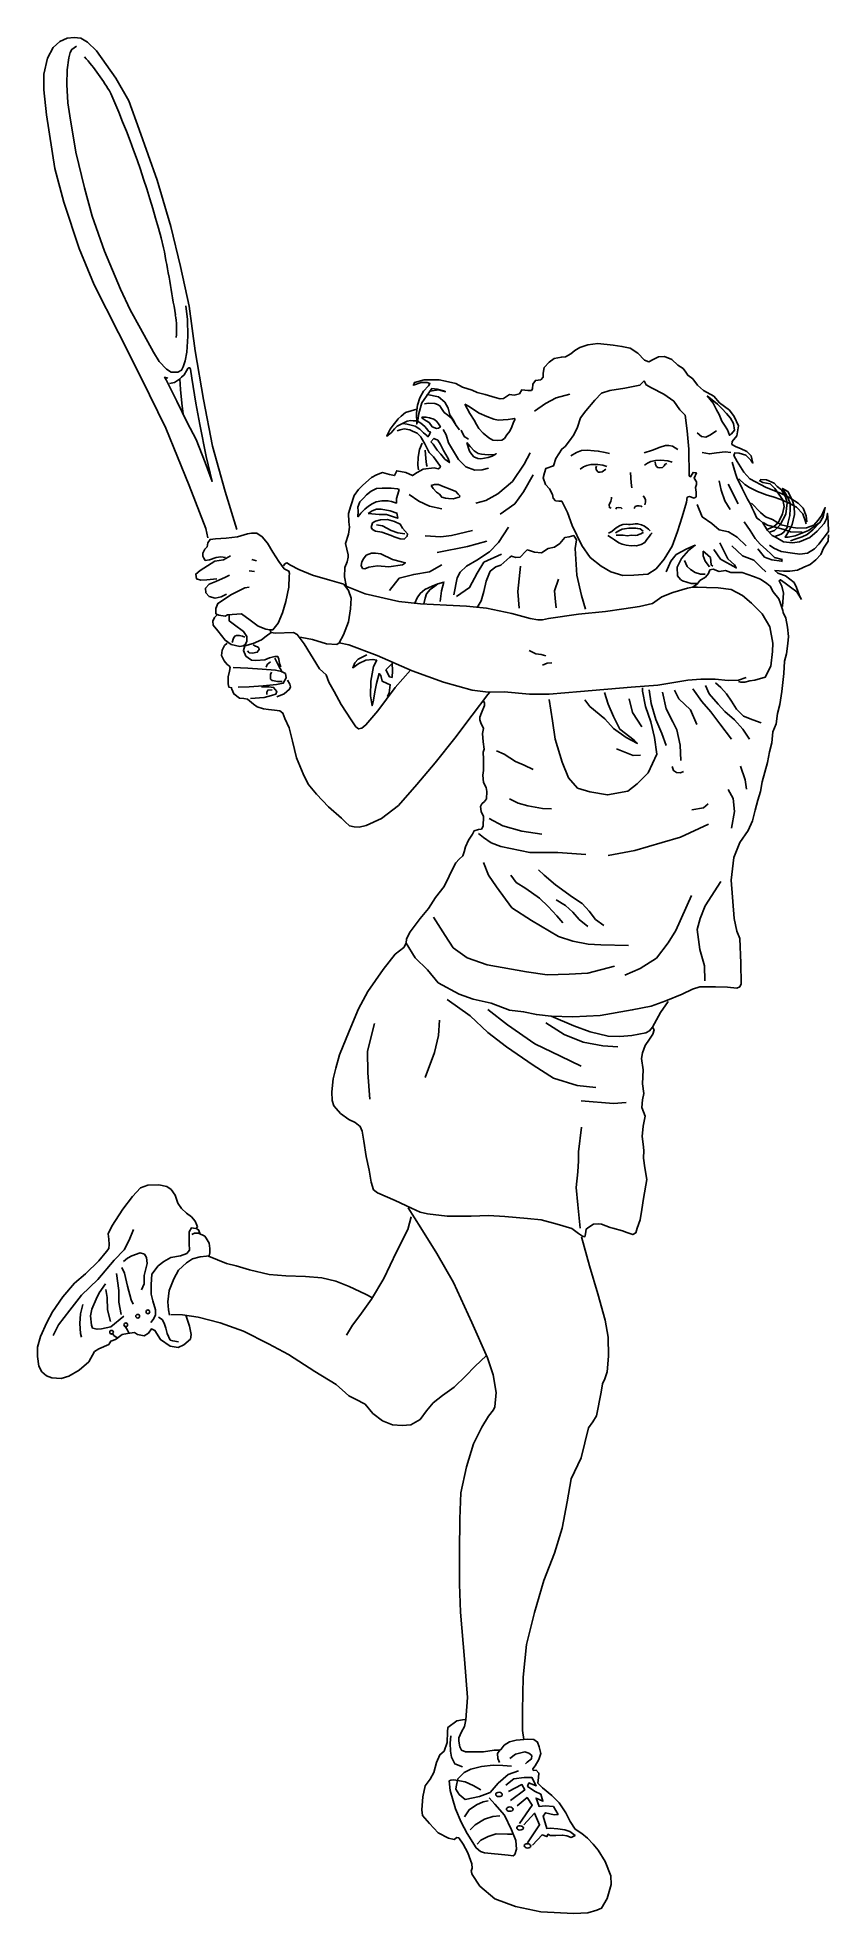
# Model space of a CAD drawing. Header units: millimetres. Extents: x -574 to 272, y 0 to 2006.
import ezdxf

# ---------------------------------------------------------------- set-up
doc = ezdxf.new("R2010")
doc.units = ezdxf.units.MM
doc.layers.add('ceco.net 120', color=7, linetype='Continuous')

msp = doc.modelspace()

# ---------------------------------------------------------------- linework, layer by layer
for p, q in [((-133.6, 142), (-131.9, 142.6)), ((-128.4, 143.1), (-122.4, 142)), ((-126, 135.5), (-126.5, 133.1))]:
    msp.add_line(p, q)
at = {"layer": 'ceco.net 120'}
for points in [[(-534.8, 2006.3), (-542, 2005.7), (-549.9, 2001.9), (-557.2, 1995.5), (-563.1, 1984.3), (-567.2, 1967.1), (-567.2, 1950.4), (-564.3, 1923.7), (-555.5, 1866.3), (-545.8, 1830.2), (-529.4, 1780.6), (-513.2, 1741.9), (-487.1, 1690.3), (-462.8, 1641.6), (-436.7, 1588.5), (-411.8, 1527.3), (-393.9, 1481.3), (-391.6, 1471.3)], [(-360.8, 1480.1), (-373.1, 1520.8), (-386.6, 1569.2), (-396.3, 1619.3), (-405.1, 1671.1), (-411.8, 1719.1), (-420.9, 1761.3), (-431.2, 1804.3), (-445.8, 1853.7), (-465.2, 1907.9), (-476.3, 1938.6), (-490.1, 1962.7), (-510.9, 1992.1), (-520.3, 2001.3), (-527.4, 2005.7), (-534.8, 2006.3)], [(-532.1, 1996.9), (-537.2, 1993.6), (-539.1, 1990.4), (-540.3, 1984.7), (-542.2, 1971.8), (-542.7, 1956), (-541.4, 1936.4), (-539.5, 1922.4), (-532.8, 1883.8), (-523.7, 1845.5), (-515.3, 1815.3), (-502.4, 1777.7), (-485.1, 1737.1), (-474.8, 1714.9), (-463.6, 1695.2), (-449.7, 1669.8), (-443.6, 1659.7), (-436, 1651.6), (-430.9, 1648.5), (-426.3, 1648.2), (-423.7, 1648.5), (-419.7, 1650.4), (-418, 1654.2), (-415.9, 1660.5), (-414.1, 1669.6), (-413, 1686.9), (-413.6, 1704.6), (-415.3, 1719.2)], [(138.5, 1628.8), (132.3, 1634.3), (127.2, 1641.1), (121.7, 1645), (119.7, 1648.5), (116.8, 1652.3), (111.2, 1655.8), (104.8, 1661.9), (96.8, 1665.3), (90.3, 1664.6), (84.8, 1661.9), (80.2, 1659.4), (75.6, 1661.1), (68.4, 1668.8), (60.3, 1674.1), (51.3, 1675.9), (41.9, 1677.2), (25.4, 1678.9), (15, 1677.5), (6.3, 1674.9), (1.1, 1671.6), (-3.5, 1668), (-8.9, 1664.9), (-13.4, 1664.5), (-21.2, 1663.1), (-26.5, 1659.1), (-31.8, 1653.5), (-33.1, 1647.3), (-32.9, 1643.1), (-35.6, 1640.1), (-41.2, 1639.5), (-43.9, 1635.5), (-44.4, 1630.5), (-45.5, 1628.8), (-49.2, 1628.8), (-55.9, 1629.4), (-58.3, 1625.1), (-63.9, 1623.8), (-69, 1624.4), (-75.4, 1620.1), (-78.8, 1619.8), (-84.3, 1621.4), (-95, 1624.5), (-103.4, 1626.8), (-108.9, 1629.3), (-119.1, 1632.5), (-126.3, 1636.2), (-137.5, 1638.9), (-144.2, 1640), (-153, 1640.3), (-160.3, 1640.2), (-170.6, 1637.5), (-171.7, 1634.4), (-163.5, 1637.2), (-157, 1637.2), (-154.1, 1636.2), (-155.7, 1633.6), (-161.1, 1628), (-164.8, 1621), (-167.5, 1613), (-168.3, 1605), (-168.2, 1592.9), (-166.9, 1597.2), (-165.9, 1604.1), (-162.9, 1615.7), (-157.8, 1622.6), (-152.2, 1630.8), (-146.3, 1630.1), (-138.3, 1628), (-137.6, 1627.4), (-144.8, 1629.6), (-153.9, 1628.2), (-157.1, 1624.4), (-145, 1622.1), (-138.3, 1616.4), (-134.6, 1609.7), (-132.7, 1602.8), (-129.3, 1597.5)], [(-432.6, 1636.3), (-427.5, 1637.3), (-422.9, 1640), (-419.8, 1642.9), (-417, 1645.4), (-414.6, 1649.7), (-413.1, 1652.3), (-412, 1653.1), (-410.9, 1653), (-410.4, 1651.5), (-408.9, 1641.9), (-404.7, 1615.1), (-400.4, 1592.4), (-393.3, 1558.1), (-387.1, 1531.5), (-394.6, 1551.9), (-404, 1576.5), (-413.7, 1594.6), (-424.8, 1617.4), (-436.1, 1640.1), (-438, 1642.9), (-434.4, 1642)], [(-421.7, 1641.1), (-421.1, 1629.7), (-419.5, 1615.4), (-418.1, 1603.6)], [(75.1, 1639), (70.6, 1634.3), (54.6, 1631.3), (38.5, 1628.8), (29.5, 1625.8), (22.3, 1618.3), (12.7, 1607.2), (7, 1599.5), (3.7, 1589.5), (0, 1581.2), (-4.8, 1575), (-9.3, 1568.9), (-13.1, 1566.2), (-19.3, 1556.2), (-21.8, 1548.2), (-30.1, 1545.4), (-31.6, 1540.7), (-32.8, 1535.4), (-30.3, 1528.4), (-26, 1523.6)], [(75.1, 1639), (77.1, 1634.8), (82.9, 1631.5), (96.1, 1625), (106.7, 1617.5), (113.4, 1608.2), (118.9, 1602.5)], [(249, 1488.3), (248.5, 1494.7), (245.1, 1502.9), (239.9, 1508.1), (230.8, 1514.1), (221, 1519), (205.5, 1525.1), (188.2, 1534.2), (181.9, 1541.5), (174.5, 1552.9), (171.2, 1559.4), (172, 1562), (176.9, 1561.7), (183.8, 1559.7), (189.2, 1554.2), (191.4, 1551.1), (189.7, 1558.8), (185.1, 1563.7), (178.2, 1566.9), (173.5, 1568.4), (168.9, 1571.1), (169.4, 1574.4), (174.1, 1580.3), (175.9, 1591.1), (171.3, 1601), (166.3, 1607.9), (155.6, 1615.7), (149.7, 1622.6), (138.5, 1628.8)], [(-168, 1608.8), (-180.2, 1605.3), (-185, 1601.4), (-188.2, 1598.5), (-190.6, 1595.2), (-193.5, 1591.7), (-196.7, 1587.4), (-199.2, 1582.5), (-200.1, 1579.9), (-195.7, 1583.5), (-191.9, 1587.8), (-189, 1590.5), (-182.8, 1593.9), (-178.6, 1596), (-174.6, 1596.6), (-172, 1596.5), (-168.7, 1596.4), (-168.2, 1596.1)], [(-160, 1614.4), (-155.5, 1615.3), (-148.8, 1615), (-146, 1613.7), (-143.6, 1612.2), (-141.7, 1609.4), (-138.8, 1605.3), (-134.9, 1602.4), (-130.7, 1598.8), (-125.9, 1591.2)], [(-116.7, 1614.3), (-111.3, 1604.2), (-106.6, 1596.9), (-104.4, 1592.4), (-101.8, 1588.3), (-97.3, 1583.2), (-90.9, 1578.1), (-86.7, 1575.7), (-82.2, 1575.3), (-77.3, 1575.8), (-74.3, 1577.6), (-71.7, 1581.4), (-68.6, 1585.1), (-66.3, 1589.8), (-64.9, 1594), (-63.2, 1597.8), (-63.6, 1599), (-65.7, 1598.4), (-70.4, 1597.8), (-81, 1597.2), (-85.8, 1598.1), (-93.3, 1601.1), (-101.4, 1604.6), (-106.3, 1607.6), (-112.1, 1611.6), (-116.7, 1614.3)], [(-42.1, 1606.7), (-30.4, 1614.9), (-18.9, 1620.8), (-4.4, 1624.9)], [(142.5, 1622.9), (153.7, 1614.1), (158.3, 1609.5), (163.1, 1604.1), (167.6, 1599.1), (170.6, 1593.5), (171.7, 1586.5), (168.6, 1582.5), (166.3, 1580.9), (164.2, 1586.7), (161.2, 1591.6), (158.2, 1596.1), (155.3, 1603), (152.6, 1608.1), (148.9, 1615.3), (142.5, 1622.9)], [(-189.2, 1585.7), (-185.9, 1586.6), (-181.5, 1587.7), (-175.5, 1586.6), (-172.8, 1585.4), (-167.7, 1583.2), (-163.9, 1579.3), (-163, 1577.7), (-159.7, 1571.6), (-154.9, 1562.6), (-150.2, 1557.7), (-142.8, 1547.6), (-143.6, 1546), (-145.4, 1545), (-149.4, 1546), (-161.5, 1544.5), (-167.9, 1541), (-172.9, 1537.7), (-179.8, 1541.2), (-189.5, 1543), (-192, 1537.7), (-197.2, 1539.1), (-204.8, 1540.9), (-211.1, 1538.4), (-216.7, 1535.9), (-225.9, 1527.6), (-230.4, 1523), (-235, 1516.5), (-238.7, 1505.5), (-241.1, 1497.2), (-240.7, 1488.4), (-240, 1482.7), (-241.2, 1475.2), (-244.5, 1465.2), (-241.7, 1453), (-241.6, 1450.7), (-242.8, 1445.4), (-245.2, 1439.3), (-245.4, 1429.5), (-243.6, 1420.1)], [(-167.3, 1595.8), (-163.7, 1593.7), (-159.7, 1590.4), (-157.6, 1588), (-155.1, 1585), (-153.5, 1584.4), (-154.4, 1581.8), (-156.2, 1579.3), (-157.3, 1580.6), (-160.8, 1583.5), (-165, 1587.4), (-169.8, 1590.7), (-178.5, 1592.9), (-182.9, 1593.4)], [(-162.6, 1600.3), (-158.3, 1600.4), (-154.4, 1599.5), (-149.8, 1598.1), (-147.2, 1595.9), (-144.8, 1593.1), (-142.9, 1589.8), (-144.9, 1588.6), (-147.1, 1588.1), (-151.6, 1589.9), (-154.9, 1594.5), (-158.1, 1596.5), (-162.3, 1599.2), (-162.6, 1600.3)], [(-140.1, 1587), (-136.6, 1581.3), (-134.1, 1572.7), (-129, 1563.9), (-123.7, 1554.9), (-115.7, 1547.1), (-106.1, 1543.6), (-98.1, 1543.8), (-91.4, 1545.7)], [(-129.3, 1597.5), (-125.9, 1591.2), (-122.6, 1586.7)], [(-120.6, 1586.2), (-117.6, 1579.6), (-112.7, 1576.6)], [(118.9, 1602.5), (121.2, 1585.5), (122.9, 1566.2), (123.4, 1537.4), (124.7, 1536.6), (127.5, 1541.2), (131, 1540.7), (128.5, 1534.9), (131.2, 1531.1), (131, 1528.1), (130, 1524.9), (130.7, 1520.1), (130.7, 1514.9), (128.7, 1513.8)], [(131.8, 1583.5), (136.6, 1579.7), (141.2, 1579), (145.5, 1580.9), (152.4, 1585.7)], [(-162.5, 1572.5), (-165.2, 1565.5), (-166.6, 1557.6), (-167, 1548.8), (-166.4, 1543.9)], [(-159.1, 1565.1), (-158.6, 1556.1), (-157.8, 1549.8), (-157, 1547.5)], [(-153.1, 1573.9), (-149.9, 1577.6), (-145.8, 1575.7), (-142.9, 1571), (-139.4, 1564.5), (-134.7, 1556.1), (-133.3, 1551.6), (-138, 1555.3), (-142.5, 1560.6), (-146.4, 1565.1), (-150.5, 1571.2), (-153.1, 1573.9)], [(-114.7, 1573.2), (-110.9, 1568.8), (-106.6, 1564.4), (-102.5, 1561.3), (-98.8, 1560.8), (-91.9, 1559.8), (-84.7, 1560.5), (-83.1, 1561.2), (-87.5, 1558.7), (-91.8, 1557.1), (-99.7, 1555.7), (-103, 1556.2), (-107, 1557.8), (-109.3, 1560.2), (-111.9, 1563.9), (-112.9, 1567), (-114.7, 1573.2)], [(-3.2, 1558.8), (2.6, 1562.6), (8.2, 1564.7), (14.2, 1565), (21.5, 1564.2), (25.9, 1563.9), (33.3, 1562.5), (38.1, 1561.5)], [(75, 1562), (84.2, 1564.9), (92.2, 1568.1), (98.1, 1569.8), (101.6, 1569.8), (105.5, 1569.2), (111.3, 1565.7)], [(-46.9, 1562), (-53.3, 1549.9), (-65.8, 1531.5), (-81.5, 1518.4), (-94.4, 1511), (-104.9, 1508.1)], [(6.7, 1544.8), (10.2, 1547.1), (13.8, 1548.7), (18, 1549.6), (25.4, 1549.8), (30.9, 1549), (35, 1547.5)], [(24.2, 1548), (23.4, 1545.8), (24, 1543.5), (25.9, 1541.5), (27.9, 1541.5), (30.2, 1541.9), (34.1, 1544.7)], [(75.6, 1548.8), (78.6, 1551.1), (82.3, 1552.8), (87.1, 1553.9), (92.8, 1554.4), (100.3, 1553.7), (104.9, 1552.1)], [(87, 1552.5), (87.2, 1549.7), (88.3, 1547.5), (89.8, 1546.3), (91.8, 1546), (94.7, 1546.5), (96.5, 1548.3), (97.6, 1549.9), (99.4, 1550.7)], [(137.3, 1562.3), (145, 1560.9), (152.4, 1562), (161.7, 1563.2), (167.7, 1562.3)], [(169.4, 1552.3), (172.7, 1540.1), (174.7, 1534.6), (177.8, 1528.5), (179.9, 1524), (185.5, 1512.4), (188.7, 1507.3), (190.6, 1502.9), (192.8, 1498.5), (195.7, 1492.4), (198.6, 1490.3), (201.9, 1487.1)], [(-152.8, 1527.2), (-150.6, 1524), (-147, 1520.2), (-143.8, 1517.9), (-141.4, 1514.8), (-137.5, 1513.7), (-134.2, 1513.2), (-129.4, 1513), (-124.4, 1514.2), (-122.5, 1514.8), (-122.1, 1516), (-123.8, 1517.9), (-126.3, 1520.8), (-132.5, 1523.1), (-139.8, 1526.1), (-145, 1528.4), (-149.3, 1528.4), (-152.8, 1527.2)], [(-43.8, 1538.6), (-54.1, 1520.5), (-63.1, 1507.6), (-78.9, 1496.6)], [(60.4, 1541), (61.3, 1530.2), (61.9, 1524.8)], [(155.5, 1532), (157.6, 1522.2), (161.5, 1510.7), (167, 1501.6)], [(165, 1528.7), (175.6, 1507.4)], [(176.3, 1534.2), (182.8, 1528.4), (187.9, 1524.9), (196.2, 1520.8), (206.6, 1516.9), (213.2, 1514.9), (221.2, 1512.1), (230.1, 1508.3), (238.1, 1504), (244.7, 1496.8), (247.7, 1488.7), (248.3, 1486.1)], [(206.6, 1480.1), (213.9, 1483.3), (218.3, 1487.1), (219.8, 1490), (223.2, 1496.8), (224.9, 1504.8), (223.6, 1511.8), (214.9, 1524.1), (209.8, 1528.8), (201.9, 1530.5), (198.2, 1532.5)], [(199.2, 1533.7), (206, 1533.2), (214.1, 1529.6), (217.5, 1526.1), (221.9, 1522.4), (226.4, 1515), (228, 1508.7), (226.6, 1496.6), (220.6, 1485.2), (214.4, 1479.2), (209.1, 1477.1)], [(-228.1, 1497.6), (-223.6, 1501.8), (-219.7, 1504.9), (-215.9, 1507.7), (-211.5, 1509.6), (-205.5, 1510.8), (-199.1, 1510.9), (-195.2, 1510.2), (-189.9, 1508.4), (-189.9, 1513.4), (-188.3, 1517.8), (-187, 1522.9), (-188.9, 1523.7), (-195.5, 1524.2), (-205.1, 1524.4), (-211.3, 1523.9), (-217, 1521), (-221.9, 1517.3), (-224.7, 1514.1), (-228.9, 1509.8), (-231.2, 1504.1), (-230.8, 1499.8), (-231.1, 1493.8), (-229.2, 1496), (-228.1, 1497.6)], [(-176.3, 1517.5), (-166, 1510.3), (-154.4, 1505.2), (-141.3, 1502.3)], [(-26, 1523.6), (-23.1, 1517.5), (-22.3, 1513.5), (-19.6, 1510.6), (-16.3, 1510.5), (-13.8, 1510.5), (-13.1, 1510.5)], [(-13.1, 1510.5), (-7, 1498.3), (-1.8, 1484.5), (8.5, 1463), (17.2, 1450.2), (29, 1440.9), (39.5, 1434.9), (52.3, 1430.9), (64.1, 1431.2), (78.9, 1432.4), (87.9, 1438.2), (96.6, 1448.5), (105.2, 1462.2), (110.7, 1478), (115.9, 1493.8), (120.4, 1509.3), (121.2, 1514.6), (123.7, 1515.3), (128.7, 1513.8)], [(40.1, 1514.7), (40.2, 1513.1), (39.3, 1510.4), (37.5, 1506.6), (38, 1503.5), (39.8, 1502.8)], [(64.5, 1502.4), (65.5, 1504.6), (67.6, 1505.4), (69.6, 1505.5), (72, 1505.1), (72.8, 1504.4)], [(74.2, 1516.1), (75.3, 1514.4), (76.4, 1512), (76.4, 1509.2), (75.7, 1506.6)], [(131.8, 1506.7), (137.3, 1493.8), (147.4, 1486.4), (155.3, 1479.7), (165.5, 1477.5), (174.6, 1472), (184.4, 1462.7)], [(189.8, 1508.3), (199.4, 1498.4), (205, 1493.8), (212.4, 1490.7), (221.5, 1485), (232.2, 1482.6), (239.2, 1481.6), (248.7, 1482), (256.6, 1484.8), (261.4, 1490.1), (265, 1495.5), (268.8, 1503.5), (266.5, 1493.8), (263, 1487.5), (258.1, 1484), (250.9, 1479.2), (245.5, 1476.8), (236.7, 1473.3), (229, 1471.9)], [(214.9, 1472.7), (221.6, 1475.1), (224.5, 1477.3), (228, 1482.1), (229.3, 1488), (230.9, 1495), (231.2, 1502.1), (231.2, 1508), (229.2, 1513.1), (227.1, 1517.4), (223.1, 1524), (228.7, 1520.8), (233.6, 1511.7), (235.7, 1505), (236, 1496.3), (233.5, 1485.3), (229.8, 1478.3), (227.6, 1474.8), (225.8, 1472), (229, 1471.9)], [(-220.1, 1497.1), (-216, 1500.2), (-211.4, 1501.7), (-206.4, 1501.7), (-196.8, 1499.9), (-189.4, 1497.6), (-188.6, 1492.2), (-192.1, 1493.3), (-200.4, 1496.2), (-208.5, 1496.2), (-220.1, 1497.1)], [(-216.8, 1482.1), (-215.4, 1480.2), (-212.2, 1478.4), (-205.4, 1477.2), (-195.6, 1473.6), (-192.5, 1472.2), (-185.9, 1470), (-181.8, 1469.8), (-178.4, 1472.9), (-178.1, 1475.6), (-183.6, 1481.7), (-185.9, 1485.9), (-192.1, 1488.8), (-199.4, 1490.8), (-207, 1490.5), (-212.4, 1488.9), (-215.5, 1487.1), (-216.8, 1482.1)], [(-211.2, 1485.2), (-205, 1483.9), (-195.5, 1478.9), (-188.6, 1476.4), (-181.1, 1475.6)], [(37, 1476.1), (40.5, 1478.1), (43.3, 1480.3), (46.4, 1482.5), (49.6, 1484.5), (52.4, 1485.6), (55.8, 1485.8), (58.3, 1485.6), (60.2, 1485.5), (63, 1485.7), (65.6, 1486.2), (68, 1486.2), (72.4, 1485), (75.6, 1483.7), (79.9, 1480.6), (81.6, 1478.8)], [(44.8, 1501.8), (45.5, 1503.4), (48.1, 1503.7), (50.4, 1503.4), (51.5, 1502.1)], [(182.1, 1488.2), (188.6, 1478.9), (193.7, 1470.4), (199.2, 1464.6), (205.9, 1458.2), (210.7, 1454.2), (214.4, 1450.2), (222.6, 1448), (222, 1445.7)], [(201.9, 1487.1), (207.2, 1479.1), (212.1, 1473.8), (216.5, 1471.6), (224.3, 1466.8), (233.8, 1465.8), (241.3, 1467), (252.4, 1471.5), (260.3, 1478.3), (267.8, 1486.4), (270.1, 1491.5), (271.2, 1497.3), (271.8, 1488.4), (272.2, 1477.9), (262, 1464.4), (257.2, 1459.5), (249.8, 1454.9), (241.7, 1453.8), (233.8, 1454.9), (221.5, 1456.5), (213.7, 1460.3), (209.1, 1463.4)], [(244, 1477.3), (231.6, 1477.6), (224.8, 1480), (206.9, 1484.8), (202.5, 1487.7)], [(231.6, 1468.1), (237.6, 1470), (244.3, 1472.2), (249.6, 1474.6), (255.5, 1479.6), (263, 1487.5)], [(-394.6, 1447.1), (-396.1, 1449.3), (-397.1, 1451.7), (-397.1, 1454.7), (-394.9, 1459.1), (-392.5, 1461.7), (-391.8, 1465.9), (-389.2, 1469.5), (-383.6, 1470.2), (-372.1, 1470.9), (-360, 1472.1), (-349.3, 1475.4), (-345.1, 1476.1), (-339.1, 1476.2), (-333.4, 1472.4), (-327.9, 1465.4), (-322.2, 1456), (-315.6, 1446), (-309.9, 1438.1), (-305.2, 1435.7), (-304.3, 1433.2)], [(-159.3, 1473.3), (-142.3, 1472.2), (-130.9, 1473.7), (-108.4, 1479.2)], [(-146.2, 1455.6), (-113.9, 1461.9), (-93.3, 1467.6)], [(-128.4, 1410.1), (-124.8, 1428.3), (-121.7, 1434.5), (-114.8, 1440.9), (-104, 1447.4), (-90.4, 1456.2), (-80.9, 1466.2), (-69.9, 1482.5)], [(-103.7, 1396.6), (-99.2, 1404), (-96.5, 1413.8), (-93.9, 1424.7), (-89.6, 1435.5), (-83.5, 1440.2), (-78.1, 1442.1), (-68.7, 1450.4), (-66.7, 1451.7), (-62.2, 1450), (-57.7, 1450.4), (-51.6, 1457), (-49.9, 1458.2), (-47.5, 1457.6), (-42.2, 1456), (-34.8, 1455.2), (-27.6, 1459.7), (-20.9, 1461.3), (-15.2, 1465.2), (-9.8, 1471.5), (-5.3, 1472.1), (-0.2, 1473.6), (2.6, 1468.9), (1.2, 1459.7), (3, 1431.2), (8.1, 1409.7), (12.2, 1394.8)], [(36.4, 1473.7), (40.3, 1471.1), (43.4, 1469.1), (48.1, 1465.8), (51.6, 1464.4), (55.9, 1463.5), (61.2, 1462.7), (64.3, 1463), (67, 1462.5), (71.9, 1463.9), (75.7, 1466.2), (78, 1469.4), (80.7, 1473), (82.3, 1475), (83.6, 1476.6)], [(44.3, 1476.4), (47.9, 1478.7), (51.4, 1480.4), (54.2, 1480.9), (58.7, 1481.4), (62.9, 1481.4), (66.2, 1481.4), (68.1, 1481.3), (70.8, 1480.7), (74, 1478.3)], [(45.2, 1474.2), (49, 1474.1), (52.5, 1473.9), (57.1, 1473.3), (61.2, 1473.9), (65.5, 1473.8), (67.8, 1474.2), (69.5, 1474.8), (71.4, 1475.6), (73.4, 1476.5), (74.5, 1477)], [(156, 1465.8), (164.6, 1448.9), (171.7, 1442.4), (173.6, 1439.1), (156.7, 1448.4), (149.5, 1458.9)], [(272.3, 1474.5), (271.8, 1467.7), (267, 1460), (264, 1453.3), (258.6, 1447.6), (252.6, 1442.8), (245.9, 1440), (239.2, 1436.7), (230.9, 1435.4), (224, 1435.4), (214.9, 1436.4), (218.1, 1433.5), (226.4, 1430.6), (235.7, 1423.3), (238.1, 1418.2), (241, 1410.3), (243.5, 1405.4)], [(-381.9, 1427.2), (-392.8, 1426.3), (-399.2, 1425.8), (-403.8, 1427.2), (-404.7, 1432.4), (-399.9, 1436.2), (-384.2, 1446.4), (-374.8, 1447.6), (-367.4, 1451.9)], [(-394.6, 1447.1), (-389.9, 1447.6), (-382.8, 1450.2), (-377.9, 1450.9), (-372.8, 1450.3)], [(-344.6, 1448.2), (-339.7, 1446.7)], [(-77.5, 1453.6), (-96.4, 1445), (-103.6, 1433.3), (-111.7, 1418), (-125.8, 1408.5)], [(110.6, 1430.5), (110.3, 1439.8), (115.2, 1449), (122.4, 1457.8), (129.7, 1463.3), (120.7, 1459.3), (109.5, 1453.2), (103.7, 1446.1), (98.7, 1434.7)], [(118.4, 1446.8), (121, 1440.5), (124.5, 1437.2), (129.6, 1434.2), (135.4, 1432.4), (140.4, 1432.3)], [(144.9, 1440.2), (140.5, 1446.1), (138.3, 1452), (138.3, 1456.8), (140.2, 1455.2), (145.9, 1450.1), (146.7, 1442.2), (148.4, 1440.9)], [(168.9, 1462.7), (180.3, 1452), (192.3, 1447.2), (200.1, 1439.3), (205.2, 1434.8)], [(222.2, 1446.3), (211.8, 1447.8), (204, 1450.7), (196.7, 1459.5)], [(-371.7, 1410.8), (-377.6, 1408), (-384, 1406.8), (-390.4, 1408.4), (-393.8, 1412.4), (-394.2, 1417.2), (-390.2, 1421.8), (-383.3, 1424.6), (-372.9, 1429.1), (-368.6, 1431.3)], [(-347.6, 1436), (-344.6, 1435.6), (-341.6, 1435.2)], [(-329.7, 1373.7), (-325.5, 1372.9), (-322.1, 1372.9), (-316.5, 1379.9), (-311.8, 1390.9), (-308.2, 1403.1), (-305.2, 1418.3), (-304.7, 1430.1), (-304.3, 1433.2)], [(-310.6, 1441.3), (-309.3, 1443.3), (-307.1, 1444.3), (-303.2, 1442.1), (-294.4, 1437.4), (-279.6, 1431.2), (-261.2, 1425.8), (-246.3, 1421.6), (-241.3, 1414.8), (-238.5, 1406.7), (-238.9, 1395.1), (-241.1, 1381.2), (-246.6, 1367.4), (-251.1, 1358.9), (-253.8, 1357.3), (-264.9, 1357.8), (-279.6, 1362.6), (-291.3, 1364.7), (-294.4, 1365)], [(-244.7, 1419.9), (-223.5, 1411.4), (-187.2, 1403.1), (-164, 1400.7), (-136.5, 1399.3), (-114.8, 1398), (-93.6, 1395.9), (-66.3, 1390.4), (-46.7, 1385.1), (-38.7, 1383.6), (-33.6, 1383.6), (-27.3, 1384.9), (4.9, 1389.5), (33.9, 1392.3), (53.3, 1395.3), (70.1, 1397.7), (83.9, 1401.1), (94.1, 1408.1), (105.7, 1412.9), (121.5, 1417.3), (126.9, 1418.4), (131.9, 1421.8), (134.6, 1425.4), (140.9, 1429.3), (144, 1433.2), (145.5, 1436.9), (149, 1437.6), (155.3, 1435.2), (162.1, 1436.1), (168, 1434.3), (180, 1434.1), (192.1, 1430), (199.7, 1427.1), (206.3, 1422.3), (210, 1419.4), (213.2, 1413.3), (219.1, 1406.1), (221.1, 1400.9), (223.5, 1393.6), (223.7, 1391.2)], [(-197.2, 1414.7), (-187.1, 1428), (-171.4, 1432.1), (-154.4, 1435), (-141.3, 1442.4)], [(-57.1, 1440.8), (-59.5, 1420.6), (-59.9, 1413.8), (-58.5, 1396)], [(-16.6, 1427.1), (-20.7, 1414.4), (-19.9, 1402.6), (-19.2, 1396.4)], [(110.6, 1430.5), (114.1, 1426.6), (116, 1425.3), (125.3, 1422.4), (131.4, 1422.4)], [(223.1, 1397.9), (223.6, 1402.8), (224.2, 1411.9), (222.4, 1419.6), (219.4, 1425.3), (220.8, 1426.3), (226.1, 1422.6), (231.7, 1418.6), (238.3, 1413.5), (243.5, 1405.4)], [(-329.7, 1373.7), (-338, 1376.8), (-346.3, 1383.3), (-355.5, 1389.9), (-360.8, 1389.7), (-370.7, 1389), (-373.1, 1387.3), (-379.8, 1388.4), (-383.1, 1390.1), (-383.3, 1395.6), (-380.9, 1401), (-366.4, 1410.6), (-352.2, 1417.9), (-347.4, 1418.4)], [(-170.4, 1401.4), (-167.8, 1407.2), (-164.5, 1411.7), (-159.7, 1415.9), (-151.8, 1419.6), (-145.6, 1422.1), (-148.9, 1419.6), (-154, 1416), (-157.7, 1411.3), (-159.3, 1406.8), (-160.6, 1400.6)], [(-145.6, 1422.1), (-139.1, 1423.9), (-141.7, 1414.6), (-143.2, 1403.2)], [(176.1, 1317.5), (178.7, 1316.8), (182.9, 1317), (188, 1318.2), (193.6, 1319), (204.6, 1322.1), (210.5, 1333.9), (212.5, 1349.8), (212.6, 1358.4), (209.7, 1376), (201.5, 1390), (189.8, 1401.2), (180.3, 1409.6), (168.2, 1415.8), (154.3, 1417.8), (141.9, 1418.2), (132.1, 1418.5), (126.9, 1418.4)], [(-381.3, 1389.1), (-384.7, 1386.1), (-386.4, 1382.1), (-386.1, 1377.7), (-381.1, 1371.7), (-373.2, 1361.6), (-366.7, 1357.1), (-357.5, 1355), (-353.8, 1355.6), (-351.7, 1357.1), (-349.8, 1360.3), (-350, 1365.7), (-353.5, 1371.1), (-363, 1378), (-368.7, 1382.3), (-369, 1385), (-368.9, 1389.2)], [(-24.3, 959.8), (-1.3, 959.1), (28.2, 960.5), (62.3, 966.3), (82.5, 970.4), (98.4, 975.9), (115.9, 983.3), (126.7, 988.4), (134.7, 991.1), (151.5, 990.9), (164.4, 990.7), (174.1, 989.7), (177.3, 990.9), (178.9, 994.3), (178.5, 1016.5), (177.4, 1042.8), (174.4, 1050.4), (171.4, 1064.2), (168.2, 1105.1), (171.2, 1129.2), (177.6, 1145.3), (186.3, 1158.3), (191.1, 1168.5), (193.7, 1180.1), (196.7, 1190.7), (199.5, 1200), (201.3, 1210.2), (206.9, 1230.8), (209.2, 1242.4), (211.8, 1252.1), (212.7, 1263.7), (216.4, 1272.3), (217.8, 1283.4), (220.3, 1293.1), (222.4, 1306.7), (224.7, 1326.2), (225.4, 1339.4), (227.5, 1347.1), (228.7, 1358.2), (229.4, 1365.6), (228.4, 1375.5), (226.8, 1385.3), (223.7, 1391.2)], [(-365.5, 1359.1), (-364.3, 1363.9), (-362.9, 1366.2), (-360.9, 1366.8), (-358, 1366.8), (-354.6, 1365.9), (-352, 1364.9)], [(-324.1, 1369.8), (-329.4, 1366.2), (-334.4, 1362), (-343.1, 1358.3), (-352, 1355.7), (-353.7, 1350.8), (-351.1, 1344.7), (-348.5, 1343), (-345.1, 1340.4), (-340.2, 1339.9), (-330.7, 1340.7), (-325.8, 1342.9), (-319.9, 1344.4), (-316.9, 1344.2), (-315.6, 1341.5), (-315, 1336.9), (-313.6, 1333.2)], [(-325.5, 1372.9), (-324.1, 1369.8), (-319.5, 1369.1), (-300.1, 1369.8), (-296, 1367.8), (-288.5, 1358), (-272.4, 1331), (-265.2, 1324.6), (-262.1, 1316.9), (-256.6, 1306.7), (-249, 1293.1), (-238.5, 1276.5), (-233.2, 1269.1), (-230.4, 1266.9), (-226.9, 1267.5), (-222.6, 1271.2), (-209.7, 1286.3), (-191.3, 1311), (-174.8, 1329.6)], [(-371.1, 1358.7), (-373.9, 1355.9), (-376.2, 1351), (-377.1, 1345.5), (-374.3, 1339.5), (-371, 1335.6), (-368.7, 1334.3), (-367.7, 1332.6), (-368.5, 1328.6), (-369.8, 1322.6), (-370, 1314.9), (-369.2, 1311.4), (-366.2, 1310.9), (-366.1, 1309.2), (-364, 1304.3), (-357.8, 1299.9), (-353.1, 1299.3), (-349.4, 1298.6), (-342.8, 1293.4), (-339, 1290.4), (-332.1, 1288.2), (-326.7, 1287.5), (-320.2, 1286.8), (-314.7, 1286.3), (-311.4, 1283.8), (-309.2, 1278.1), (-304.7, 1268), (-301.1, 1253.6), (-296.8, 1235.9), (-289.8, 1218.7), (-284.3, 1207.9), (-275.3, 1196.9), (-262.5, 1183.6), (-248.6, 1171.5), (-244.8, 1167.4), (-240.1, 1163.2), (-235.3, 1162.2), (-229.9, 1161.8), (-222.4, 1163.6), (-205.8, 1170.9), (-187.7, 1185), (-168, 1207.3), (-148.4, 1230.6), (-127.3, 1257), (-108.9, 1281.5), (-92.1, 1303.7), (-90, 1306.2)], [(-349.4, 1350.5), (-347.4, 1348.1), (-343.9, 1347.9), (-338.8, 1348.8), (-336.7, 1351.7), (-337, 1353.4), (-338.6, 1354.7), (-340.6, 1355.4), (-343.1, 1356.7)], [(-251.1, 1358.9), (-240.8, 1356.6), (-210.5, 1345.3), (-173.2, 1328.9), (-139.4, 1316.8), (-108.8, 1308.4), (-91.8, 1306.2), (-74.8, 1306.5), (-47.4, 1304), (-26.6, 1304), (7, 1306.7), (61.1, 1311.5), (89.7, 1313.7), (122, 1319.1), (135.7, 1320.2), (150.9, 1319.9), (165.1, 1318.8), (175.9, 1319), (184.2, 1321.9)], [(-221.5, 1346.1), (-231, 1341.5), (-234.4, 1337.4), (-236.7, 1332.2), (-230.3, 1336.9), (-222.8, 1340.5), (-215.1, 1341.2), (-211, 1340.2), (-214.3, 1333.5), (-217.4, 1317.8), (-217.7, 1302.2), (-215.9, 1291.6), (-214.6, 1297.6), (-213.1, 1306.5), (-211.3, 1315.3), (-208.4, 1326.1), (-206.6, 1323.8), (-205.1, 1317.8), (-200, 1315.3), (-196.6, 1314), (-197.6, 1305.5), (-199.4, 1301.4)], [(-48, 1350.8), (-40.9, 1347.3), (-35.1, 1346.3), (-30.2, 1345)], [(-364.7, 1332.6), (-349, 1331.7), (-333.4, 1330.8), (-319.3, 1329.7), (-313, 1328.2), (-308.6, 1326.1), (-307.8, 1321.3), (-311, 1315.6), (-318.2, 1314.4), (-332.5, 1312.8), (-347.4, 1311.8), (-359.3, 1311.5)], [(-329.2, 1333), (-328.1, 1335.6), (-324.8, 1338.7)], [(-323.5, 1327.6), (-324.5, 1325), (-324.5, 1320.1), (-322.9, 1318.5), (-316.9, 1317.4), (-312.3, 1317.7)], [(-319.9, 1342.4), (-316.5, 1335.4), (-312.1, 1327.6)], [(-201.2, 1329.9), (-197.4, 1322.7), (-194.6, 1322), (-194, 1329.4), (-194.6, 1336.9), (-196.9, 1334.3), (-201.2, 1329.9)], [(-33.8, 1335), (-28.6, 1337.3), (-23.8, 1337.6)], [(-346.1, 1299.3), (-331.6, 1300.5), (-323.7, 1302.6), (-318.8, 1304), (-317.8, 1307), (-321.4, 1311.3), (-326.6, 1312), (-334.3, 1312)], [(-328.4, 1303.5), (-328.7, 1306.3), (-327.4, 1308.3), (-323, 1308.6)], [(-306.6, 1319), (-304, 1314.6), (-303.2, 1311.8), (-304.2, 1309.2), (-310, 1304.2), (-317.8, 1301.1)], [(-26.4, 1298.4), (-22.9, 1275.5), (-20.1, 1256), (-12.5, 1231.3), (-5.9, 1214.6), (3.9, 1203.5), (17.1, 1199.6), (35.9, 1196.2), (57.5, 1200.3), (67.6, 1208), (79.4, 1219.8), (88.8, 1240), (86.3, 1257.7), (82.2, 1274.4), (76.6, 1290.8), (73.5, 1307.1), (73.5, 1310.9)], [(32.7, 1305.7), (36.7, 1293.2), (42.2, 1280.1), (48.9, 1266.7), (64.4, 1254.8), (67.8, 1251.4), (55.9, 1257.5), (42.2, 1267.3), (33, 1277.6), (17.1, 1290.8), (11.6, 1297.8)], [(80.4, 1308.5), (82.5, 1293.9), (87.7, 1276.9), (94, 1261.9), (98.5, 1249)], [(114.5, 1233), (113.5, 1249.4), (110, 1265.7), (105.8, 1274.4), (98.5, 1288.3), (94.7, 1306.1)], [(107.6, 1308.2), (112.1, 1299.1), (124.6, 1287.3), (131.6, 1271.6)], [(127.1, 1309.6), (136.8, 1296.3), (146.5, 1285.2), (155.9, 1272.3), (168.5, 1256)], [(140.7, 1313.3), (144.6, 1304.5), (154.4, 1293.4), (161.5, 1285.3), (171.7, 1276.5), (180.7, 1266.5), (187.7, 1255.9)], [(151.4, 1316.3), (157.1, 1311), (163.2, 1304.2), (168.5, 1296.4), (174, 1288.1), (181.2, 1280.6), (191.2, 1276.5), (200.2, 1273.2)], [(-97.1, 1297.4), (-95.7, 1294.8), (-95.7, 1291.9), (-98.8, 1284.1), (-100.8, 1279.5), (-100.7, 1276.7), (-99.4, 1272.2), (-97.4, 1269.2), (-96.6, 1267.3), (-97.8, 1262.1), (-97.2, 1253.1), (-96.1, 1245.2), (-97.2, 1242.1), (-96.7, 1234.6), (-96.8, 1228.4), (-96.9, 1222.5), (-97.4, 1217.5), (-96.8, 1209.4), (-93.9, 1204.1), (-93.1, 1200), (-93.7, 1192.1), (-95.7, 1189.3), (-98.5, 1186.7), (-100, 1183.7), (-99.2, 1178.7), (-96.7, 1173.1), (-97.2, 1162.9), (-99, 1159.5), (-102, 1159.2), (-106.7, 1157.9), (-108.7, 1154.2), (-113, 1147.7), (-115.9, 1140.9), (-117.4, 1135.3), (-118.9, 1131.2), (-122.7, 1127.5), (-126.5, 1123.7), (-130.4, 1116.3), (-133.4, 1109.5), (-138.8, 1098.2), (-148.3, 1086.4), (-155.7, 1074.8), (-164.6, 1064.1), (-175.1, 1050), (-179.1, 1042.2), (-179.6, 1037.8), (-181.9, 1033.2), (-191.1, 1025.8), (-204.1, 1009.5), (-220.6, 986.1), (-230.4, 967.4), (-240.6, 943.7), (-250.8, 918.2), (-254.9, 904), (-257.7, 892.5), (-259, 878.7), (-258.7, 869.5), (-256.9, 863.6), (-254.4, 860.8), (-249.8, 855.7), (-240.8, 849.3), (-234, 846), (-228.6, 841.8), (-226.6, 836.8), (-224.8, 825.9), (-222.2, 809.5), (-219.2, 794.9), (-217.1, 782), (-214.5, 774), (-210, 770.7), (-191.1, 762.6), (-173.7, 754.4), (-164.5, 750), (-156.6, 748.2), (-135.7, 745.6), (-110.1, 745.6), (-91.4, 746.3), (-74, 745.5), (-49.7, 743.4), (-35, 741.7), (-17.9, 737.1), (-2.1, 732.5), (4.9, 727.3), (9, 724.3), (11.7, 723.7), (12.2, 727), (13.1, 731.9), (15.9, 734), (20.9, 737.3), (26.6, 737.5), (29.4, 737.3), (38.6, 733.7), (41.6, 732.9), (51.8, 730.1), (56.5, 728.4), (62.9, 726.1), (66.2, 728.1), (67.5, 732.9), (70.7, 741.9), (72.5, 752.9), (74.3, 764.6), (78.1, 785.1), (75.8, 797.3), (74.4, 807.9), (74.9, 815.9), (74.2, 822.6), (72.8, 830.9), (74, 842.1), (76.3, 852.6), (72.6, 862.1), (73.5, 870.1), (74.7, 877), (73.3, 887.1), (74, 902.1), (72.2, 914.5), (73.3, 920.5), (76.3, 928.1), (80.9, 935.2), (84.3, 940.3), (85.7, 945.1), (83.9, 947.9), (92.6, 963.5), (100.9, 975.2)], [(58.9, 1299), (62.6, 1284.3), (72.7, 1269.1)], [(45.5, 1245.6), (63.2, 1238.3), (71.2, 1238.6)], [(-82.7, 1243.4), (-74.5, 1240), (-62.7, 1232.1), (-53.3, 1228.1), (-43.7, 1223.6)], [(105.2, 1226.8), (106.6, 1222.3), (109.7, 1220.3), (113.9, 1219.8), (117.3, 1221.4)], [(178.2, 1227.1), (183.1, 1212.5), (184.5, 1202.4)], [(-68.9, 1192.2), (-59.8, 1187.4), (-49.4, 1184.6), (-33.8, 1181.8), (-23.9, 1181.5)], [(143.4, 1186.8), (138.5, 1182.6), (126, 1180.2)], [(165.1, 1202.2), (170.3, 1192.5), (171.6, 1178.6), (168.7, 1160.8)], [(-90.6, 1171.1), (-76.1, 1163.3), (-55.6, 1157.5), (-34.3, 1154.3)], [(143.8, 1165), (113.9, 1151), (94.2, 1145.2), (65, 1136.8), (36.5, 1131.3)], [(-102, 1154.9), (-96.8, 1150.7), (-88.4, 1144.9), (-78.3, 1141), (-47.2, 1134.8), (-17.1, 1134.8), (12.7, 1132.6)], [(-96.7, 1124), (-91.3, 1110.6), (-82.9, 1097.8), (-66.4, 1075.6), (-45.4, 1061.9), (-16.7, 1044.7), (-1.1, 1040), (15.2, 1036.6), (28.6, 1036), (58.3, 1035.3)], [(-67.6, 1110.6), (-61.7, 1102.5), (-51.4, 1096.2), (-37, 1085.9), (-27.6, 1076.9), (-18.5, 1066.9), (-12, 1059.4)], [(-37.9, 1116.2), (-32, 1110.3), (-19.8, 1100), (-1.4, 1086.9), (8.9, 1080.3), (16.1, 1071.9), (23, 1063.1), (31.8, 1056.6)], [(157, 1103.7), (140.5, 1077.5), (134.9, 1064.1), (131.7, 1052.2), (134.5, 1031), (139.5, 1013.5), (139.9, 997.6)], [(-19.2, 1084.1), (-9.2, 1078.1), (-1.1, 1070.9), (5.5, 1063.1), (14.9, 1055.6)], [(125.8, 1088.8), (108.9, 1051.3), (100.8, 1038.2), (88.3, 1021.6), (70.8, 1010.7), (54.3, 1003.5)], [(43.3, 1013.2), (14.9, 1005.7), (-5.1, 1004.4), (-28.5, 1003.8), (-50.7, 1006.9), (-92.9, 1014.4), (-114.2, 1021.9), (-129.2, 1032.8), (-137.9, 1046), (-150.1, 1065.6)], [(-179.6, 1037.8), (-169.8, 1021.9), (-156.6, 1009.1), (-145.4, 995.4), (-122.9, 983.2), (-107.9, 977.9), (-88.5, 973.5), (-68.9, 966), (-53.9, 964.4), (-40.1, 961.3), (-24.3, 959.8)], [(-135.6, 977.5), (-111.2, 960), (-92, 942.2), (-72, 926.9), (-43.6, 907.3), (-21.8, 893.4), (3.4, 885.5), (23.5, 883.3)], [(-92, 966.6), (-71.1, 950.4), (-41.9, 930), (-14.4, 916.9), (7.8, 906)], [(-213.3, 951.7), (-220.7, 922.3), (-220.5, 899), (-218.5, 870.8)], [(-143.9, 955.2), (-144.8, 939.1), (-149.1, 920.8), (-159.1, 894.2)], [(-30.1, 952.6), (-10.5, 940), (10, 931.7), (30.9, 927.8), (47, 926.9)], [(-24.3, 959.8), (-0.3, 949.3), (17.4, 942.8), (36.5, 938.2), (49.1, 937.8), (61.8, 939.1), (76.8, 941.9), (80.9, 944), (83.9, 947.9)], [(55.7, 867.2), (42.2, 866.4), (7.8, 869)], [(8.2, 840.8), (4.7, 814.5), (4.7, 805.1), (4.2, 793.2), (2.5, 776.4), (4, 757.8), (6.5, 732.8)], [(-497.7, 721.2), (-498.4, 726.8), (-494.5, 734.9), (-482.7, 753.1), (-472.4, 766.9), (-463.6, 776.2), (-455.8, 778.9), (-444, 779.1), (-435.7, 777.4), (-430.8, 774.2), (-426.7, 768.1), (-423.8, 759.5), (-419.7, 754), (-414.5, 749), (-409.3, 745.1), (-405.4, 740.5), (-403.3, 736.1), (-402.8, 734.3), (-404.2, 732.4), (-407, 732.9)], [(-243.5, 618.5), (-237.1, 629.2), (-229.2, 639.5), (-216.5, 657), (-203.4, 679.2), (-189.9, 707.6), (-177.8, 731.4), (-174.2, 744.9)], [(-123.2, 188), (-120.4, 194.1), (-117.2, 199.9), (-115.6, 207.2), (-113.9, 231), (-117.2, 272.1), (-121.4, 322.3), (-122.6, 352.2), (-122.4, 386.9), (-122.2, 422.1), (-121, 449.9), (-114.8, 477.5), (-107.3, 502.2), (-98.6, 520.1), (-91.6, 532), (-85.9, 538.7), (-84.7, 541.9), (-83.1, 557), (-86.5, 576.2), (-92.6, 594.4), (-109.3, 631.9), (-128.9, 674.7), (-146.8, 706), (-163.8, 733.4), (-177.3, 754.8)], [(-557.1, 618.3), (-551.4, 629.5), (-539.2, 645.2), (-526.9, 661.3), (-509.3, 678.1), (-491.9, 698.6), (-481.1, 709.9), (-476, 720.2), (-471.3, 731.4)], [(-452.7, 631.9), (-450.1, 635.1), (-447.7, 639.7), (-447.5, 645.7), (-450.7, 655.2), (-452.4, 662.2), (-452.2, 672.5), (-451.6, 683.6), (-444.9, 692.6), (-438.9, 697.4), (-431.4, 701.4), (-421, 703.2), (-414.3, 705.8), (-411.4, 709.5), (-411.7, 716.4), (-411.7, 723.2), (-411.7, 728.9), (-409.3, 733.2), (-407, 732.9)], [(-408.8, 726), (-406, 727.5), (-401.6, 727.7), (-395, 724.5), (-393.4, 722.2), (-390.4, 716.8), (-389.4, 711.3), (-389.4, 706.6), (-390.3, 703.4), (-393.2, 702.9), (-399.9, 702.1), (-408.2, 700.1), (-414.6, 696), (-423, 687.9), (-428.2, 678.7), (-433.1, 666.2), (-434.5, 654.1), (-433.7, 645.7), (-432.8, 639.7)], [(-404.2, 732.4), (-401.8, 731.2), (-400.4, 727.7), (-400.2, 727)], [(8.2, 723.6), (16.5, 692.5), (25.7, 662.8), (33.4, 634.5), (36.5, 616.5), (37, 596), (35.7, 579.1), (33.2, 571.8), (30.4, 566.6), (29, 557.7), (24, 532.2), (20.1, 525.8), (15.7, 519.4), (7.6, 487.3), (-2.9, 464.8), (-7.3, 440.2), (-12.6, 412.1), (-20.7, 385.5), (-32.3, 356.1), (-42.3, 322), (-50.6, 287.8), (-54.4, 252.6), (-55.2, 217), (-54.9, 195.6), (-53.5, 186)], [(-497.7, 721.2), (-497.3, 715.4), (-497.7, 711.3), (-500, 707.8), (-508.4, 698.1), (-522.4, 684.2), (-534.3, 674), (-546.7, 659.6), (-558, 643.5), (-564, 631.9), (-570.6, 616.9), (-573.9, 605.6), (-573.9, 595.8), (-572.5, 585.2), (-569.2, 579.3), (-564.4, 575), (-558.5, 572.8), (-548.7, 572.2), (-540.3, 574.7), (-529.2, 581), (-519.1, 589.8), (-512.9, 601), (-508.4, 603.9), (-497.6, 608.6), (-495.6, 612), (-490.4, 613.8), (-483.3, 619.2), (-477.5, 620.3), (-470.3, 621.2), (-466.8, 619.3), (-459.9, 617.8), (-455.2, 620.6), (-452.1, 625.1), (-448.3, 623.3), (-442.2, 613.8), (-432.1, 606.6), (-423.4, 605.4), (-417.3, 608.2), (-410.2, 614.3), (-409.5, 619.2), (-411.4, 628.1), (-414.3, 636.8), (-415.4, 639.8)], [(-481.8, 697.3), (-477.5, 701), (-473.1, 703.5), (-464.2, 706.5), (-459.6, 705), (-457.3, 701.5), (-456.5, 695), (-459.8, 682.2), (-459.8, 673.5), (-462.6, 667.1)], [(-391.1, 702.8), (-381.4, 699), (-371.7, 695.3), (-361.4, 692.7), (-347.1, 688.3), (-325.9, 683.4), (-308.4, 681.8), (-287.2, 681.4), (-269.8, 679.8), (-254.9, 676.4), (-240.4, 670.5), (-223, 662.5), (-215.7, 658.4)], [(-484.5, 640.5), (-487, 653.8), (-486.8, 666.1), (-489.3, 684.3)], [(-483.6, 690.7), (-480.8, 684.8), (-477.5, 670.9), (-473.6, 656.3), (-471.4, 651.5)], [(-501.3, 673.5), (-507.9, 663.8), (-511.1, 656.9), (-515.9, 646.2), (-517.2, 639.2), (-516.2, 629.2), (-514.9, 626.1), (-510.2, 624.8), (-505.4, 625.4), (-495.4, 627.5), (-481.4, 638.7)], [(-500.8, 667.2), (-499.3, 658.7), (-499, 645.6), (-495.9, 633.1)], [(-525.5, 651.4), (-528, 641.2), (-528.8, 630.9), (-528, 620.3), (-526.9, 616.3)], [(-480.5, 628.5), (-477.8, 623.9), (-475.7, 620.2)], [(-444.5, 637.8), (-440.7, 635.2), (-438.5, 631.3), (-436.7, 625.8), (-435.2, 620.3), (-431.9, 613.2), (-429.3, 612.3), (-422.9, 611.2)], [(-431.4, 640.7), (-418.9, 640.3), (-402.2, 637.9), (-378.4, 631.8), (-353.7, 622.7), (-326.7, 609.2), (-305.5, 597.7), (-277.3, 579.7), (-254.3, 565.8), (-244.4, 556.7), (-240.8, 553.7), (-233.7, 550.1), (-223.2, 544.6), (-215.1, 534.8), (-204.9, 526.7), (-194.2, 522.7), (-183.9, 521.7), (-174.6, 522.5), (-164.7, 528.3), (-157.9, 537.4), (-150.6, 546.1), (-140.5, 553.9), (-128, 562.8), (-115.8, 575.1), (-106.2, 585), (-93.7, 596.8)], [(-494.1, 620.9), (-492.4, 618.3), (-489.7, 616.4), (-487.7, 615.3)], [(-123.2, 188), (-123.1, 184.2), (-122.2, 178.1), (-120.2, 174.6), (-116.2, 173), (-109.5, 172.9), (-96.7, 172.9), (-85.2, 174.6), (-79.2, 174.6), (-77.8, 175.6), (-74.5, 180), (-68.8, 183.5), (-61.7, 185.4), (-49.3, 186.4), (-42.8, 186.1), (-39.1, 183.3), (-37.2, 178.1), (-35.5, 171), (-37.5, 164.7), (-41.6, 157.8), (-43.9, 154.7), (-43.6, 153), (-40.5, 153.1), (-37.5, 150.2), (-37.9, 145.6), (-38.8, 139.4), (-33.5, 134.3), (-23.8, 126.3), (-16, 118.4), (-8.6, 107.7), (-4.1, 98.4), (1.3, 90.2), (8.4, 85.4), (14.5, 80.5), (20.5, 74.2), (25.9, 67.7), (33.5, 55.7), (39.5, 40.3), (39.9, 31.1), (35.6, 16), (29.6, 5.6), (24.4, 3.5), (14.9, 0.6), (0, 0), (-35.4, 1.7), (-62.6, 7.3), (-84.8, 15.5), (-100.8, 29.3), (-109, 41.6), (-109.9, 45.3), (-109, 48.5), (-109.4, 53.1), (-113.7, 64.9), (-118.5, 74.2), (-123.2, 80.9), (-125.2, 81.1), (-128, 79), (-134.2, 80.5), (-145.2, 86.3), (-154.5, 96.4), (-162.1, 104.8), (-162.9, 110.9), (-161.6, 124.7), (-159.1, 136.6), (-153.7, 143.7), (-150, 150.6), (-147, 161.6), (-143.5, 169.8), (-138.8, 173.7), (-135.5, 182.7), (-135.3, 194.2), (-134.9, 198.9), (-125.4, 206.1), (-119.1, 207.1), (-115.5, 207.5)], [(-131.6, 190.1), (-132.3, 182.3), (-132.1, 173.7), (-131, 167), (-127.3, 159.9), (-119.3, 156.9)], [(-79.2, 174.6), (-81.8, 171.1), (-81.4, 165.9), (-80.3, 163.3), (-79.6, 161.4)], [(-68.6, 165.9), (-62.6, 170.5), (-52.4, 173), (-48.1, 171.5), (-44.9, 168.9), (-45.5, 165.3), (-50.1, 162), (-52, 159.9)], [(-133.6, 142), (-132.3, 131.4), (-126.7, 112), (-120.6, 97.5), (-114.4, 85.7), (-104.7, 70.1), (-99.9, 66.3), (-95.8, 64.7), (-70.4, 62.2), (-65.2, 61.5), (-63.2, 63.2), (-61.3, 68.8), (-62.2, 77.9), (-66.7, 89.6), (-74.2, 105.1), (-84.6, 117), (-90.6, 123.6)], [(-128.4, 143.1), (-131.9, 142.6), (-131.9, 142.6)], [(-59.3, 152.5), (-70.4, 148.7), (-81.1, 139.2), (-89.8, 129.5), (-101, 125.1), (-116.5, 121.9), (-122.8, 127.3), (-126.5, 133.1)], [(-126, 135.5), (-124.1, 144.1), (-117.6, 150.8), (-110.5, 154.3), (-98.8, 157.3), (-86.5, 158.6), (-76.2, 158.4), (-66.7, 157.7)], [(-99.5, 132.3), (-107.7, 137), (-116.3, 140.9), (-122.4, 142)], [(-25.6, 91.3), (-28.9, 90.8), (-32.8, 104.2), (-30.6, 107.7), (-21.1, 105.5), (-17, 105.9), (-22, 114.4), (-30.9, 115), (-37.1, 114.4), (-40.6, 123.4), (-33.2, 120), (-35.4, 127.5), (-41.4, 130.5), (-49.6, 135.9), (-48.1, 139.6), (-40.4, 136.6), (-44.9, 145.4), (-53.1, 145.4), (-64.3, 144.1), (-72.9, 137.2)], [(-117, 103.4), (-112.2, 110.9), (-104.2, 116.1), (-97.1, 119.3), (-91.9, 120.4)], [(-69.9, 130.3), (-55.7, 137.9), (-52.7, 132.1), (-68, 120.8)], [(-60.6, 115), (-50.1, 123.9), (-44.7, 115.7), (-58.1, 96.2)], [(-110.9, 89.6), (-105.7, 94.7), (-95.8, 101), (-86.8, 103.6), (-79.2, 104.4)], [(-53.7, 94.7), (-42.1, 107.2), (-36.7, 94.9), (-49.6, 75.7)], [(-103.6, 74.2), (-99.7, 78.3), (-91.9, 82.2), (-83.3, 85.2), (-71.2, 85), (-66, 84.8)], [(-44.5, 73.2), (-34.1, 84.2), (-29.1, 82.4), (-28.8, 82.5)], [(-25.6, 91.3), (-17.3, 90.5), (-9.7, 89.4), (-4.4, 87.8), (1.2, 83.3), (-3.1, 81.3), (-7.8, 83.1), (-12.1, 83.9), (-19.5, 83.5), (-25.6, 83.5), (-27.7, 84.7), (-29.1, 82.4)]]:
    msp.add_lwpolyline(points, dxfattribs=at)
msp.add_lwpolyline([(-226.2, 1438.3), (-223.6, 1437.9), (-219.6, 1439.9), (-210.1, 1441.1), (-198, 1440.1), (-183.6, 1442.2), (-180.4, 1444.6), (-184.4, 1445.5), (-194.2, 1448.2), (-206.6, 1454.2), (-212.2, 1454.9), (-216.7, 1454.7), (-222.2, 1452.5), (-225, 1448.8), (-226.9, 1445.4), (-227.5, 1441.7)], close=True, dxfattribs=at)
for centre in [(-455.8, 643.4), (-494.7, 621.6), (-479.5, 629.5), (-466.7, 638.7)]:
    msp.add_circle(centre, 2, dxfattribs=at)
for centre, radius, start, end in [((-694.2, 1833.3), 228.7, 29.6642, 41.7995), ((-1455.9, 1526), 1048.4, 14.0941, 23.6415), ((-2314.5, 1413.9), 1911.1, 8.9077, 11.0854), ((-504.2, 1695), 79.1, 353.0638, 10.7996)]:
    msp.add_arc(centre, radius, start, end, dxfattribs=at)
for centre in [(-80.2, 127.3), (-68.7, 111.6), (-57.7, 91.5), (-49.7, 72.3)]:
    msp.add_ellipse(centre, major_axis=(-3.56, 0.22), ratio=0.646608, dxfattribs=at)

doc.saveas('drawing.dxf')
